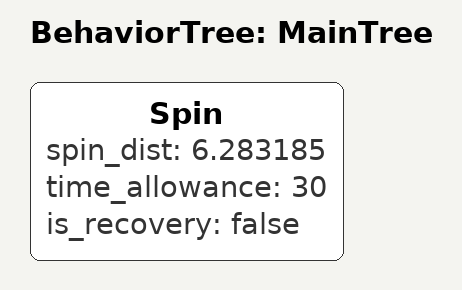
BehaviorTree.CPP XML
<!--
Copyright (C) 2025 Intel Corporation

SPDX-License-Identifier: Apache-2.0
-->

<!--
  This Behavior Tree rotates the robot in place 360 degrees
-->

<root main_tree_to_execute="MainTree">
  <BehaviorTree ID="MainTree">
    <Spin spin_dist="6.283185" time_allowance="30" is_recovery="false"/>
  </BehaviorTree>
</root>
